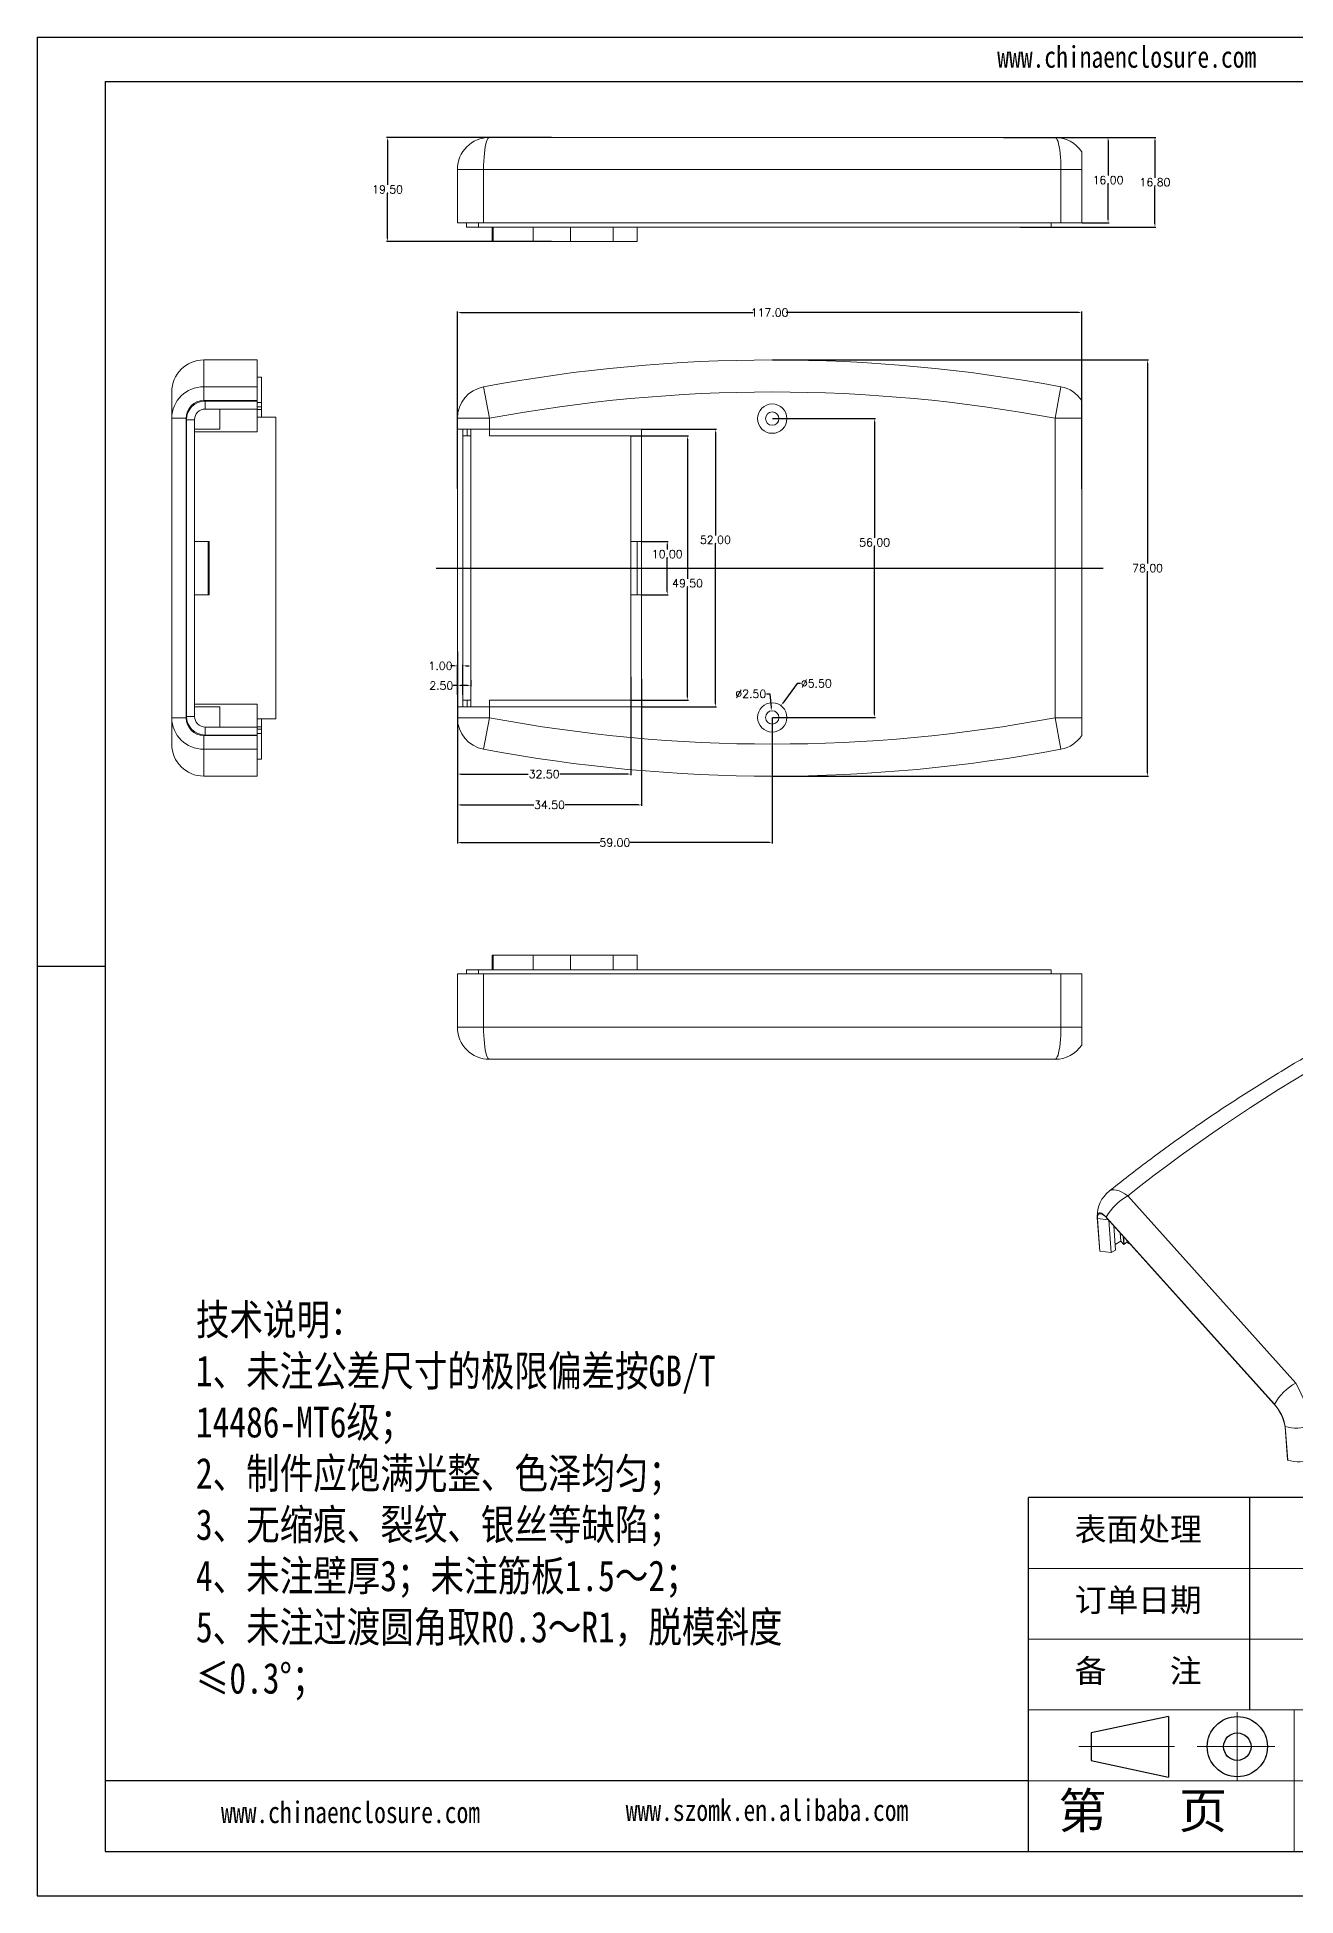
# Model space of a CAD drawing. Header units: inches. Extents: x 3379 to 5004, y 1126 to 1474.
# Drawn here: x 3928.6 to 4164.5, y 1125.7 to 1474 of the extents above; entities that cross this region are included whole.
import ezdxf

# ---------------------------------------------------------------- set-up
doc = ezdxf.new("R2010")
doc.units = ezdxf.units.IN
doc.header["$LTSCALE"] = 15
doc.linetypes.add('CENTER2', pattern=[28.575, 19.05, -3.175, 3.175, -3.175])
doc.layers.add('文字', color=81, linetype='Continuous')
for name, color, linetype, lineweight in [('粗实线', 7, 'Continuous', 30), ('细实线', 3, 'Continuous', 9), ('细点划线', 2, 'CENTER2', 9)]:
    doc.layers.add(name, color=color, linetype=linetype, lineweight=lineweight)
doc.styles.get("Standard").update_dxf_attribs({"font": 'txt', "bigfont": 'gbcbig.shx'})
doc.styles.add('宋体', font='', dxfattribs={"width": 0.8, "height": 3.5})
doc.styles.get('宋体').set_extended_font_data('SimSun')
doc.dimstyles.new('2', dxfattribs={"dimtxt": 1.5, "dimasz": 0.6, "dimexe": 0.18, "dimexo": 0.0625, "dimgap": 0.09, "dimtad": 0, "dimtih": 1, "dimtoh": 1, "dimzin": 0, "dimdsep": 46, "dimtxsty": 'Standard', "dimcen": 0, "dimadec": 0, "dimazin": 2, "dimtfac": 1, "dimtofl": 0, "dimtmove": 0, "dimatfit": 3, "dimfxl": 1, "dimtolj": 1, "dimtzin": 0, "dimarcsym": 0})

# ---------------------------------------------------------------- blocks, each defined once
blk = doc.blocks.new('*D317')
at = {"color": 0, "lineweight": -2}
for p, q in [((4007.42, 1389.34), (4007.42, 1422.59)), ((4008.02, 1422.41), (4062.83, 1422.41)), ((4123.82, 1422.41), (4069.01, 1422.41)), ((4124.42, 1389.34), (4124.42, 1422.59))]:
    blk.add_line(p, q, dxfattribs=at)
at = {"color": 0}
for points in [[(4008.02, 1422.51), (4008.02, 1422.31), (4007.42, 1422.41)], [(4123.82, 1422.51), (4123.82, 1422.31), (4124.42, 1422.41)]]:
    blk.add_solid(points, dxfattribs=at)
at = {"layer": 'Defpoints', "color": 0}
for p in [(4124.42, 1422.41), (4007.42, 1389.28), (4124.42, 1389.28)]:
    blk.add_point(p, dxfattribs=at)
at = {"color": 0, "insert": (4065.92, 1422.41), "char_height": 1.5, "attachment_point": 5}
blk.add_mtext('\\A1;117.00', dxfattribs=at)
blk = doc.blocks.new('*D318')
at = {"color": 0, "lineweight": -2}
for p, q in [((4066.48, 1413.52), (4136.94, 1413.52)), ((4136.76, 1412.92), (4136.76, 1375.36)), ((4136.76, 1336.12), (4136.76, 1373.68)), ((4066.48, 1335.52), (4136.94, 1335.52))]:
    blk.add_line(p, q, dxfattribs=at)
at = {"color": 0}
for points in [[(4136.66, 1412.92), (4136.86, 1412.92), (4136.76, 1413.52)], [(4136.66, 1336.12), (4136.86, 1336.12), (4136.76, 1335.52)]]:
    blk.add_solid(points, dxfattribs=at)
at = {"layer": 'Defpoints', "color": 0}
for p in [(4066.42, 1413.52), (4066.42, 1335.52), (4136.76, 1335.52)]:
    blk.add_point(p, dxfattribs=at)
at = {"color": 0, "insert": (4136.76, 1374.52), "char_height": 1.5, "attachment_point": 5}
blk.add_mtext('\\A1;78.00', dxfattribs=at)
blk = doc.blocks.new('*D319')
at = {"color": 0, "lineweight": -2}
for p, q in [((4066.48, 1402.52), (4085.78, 1402.52)), ((4085.6, 1401.92), (4085.6, 1380.16)), ((4085.6, 1347.12), (4085.6, 1378.48)), ((4066.48, 1346.52), (4085.78, 1346.52))]:
    blk.add_line(p, q, dxfattribs=at)
at = {"color": 0}
for points in [[(4085.5, 1401.92), (4085.7, 1401.92), (4085.6, 1402.52)], [(4085.5, 1347.12), (4085.7, 1347.12), (4085.6, 1346.52)]]:
    blk.add_solid(points, dxfattribs=at)
at = {"layer": 'Defpoints', "color": 0}
for p in [(4066.42, 1402.52), (4066.42, 1346.52), (4085.6, 1346.52)]:
    blk.add_point(p, dxfattribs=at)
at = {"color": 0, "insert": (4085.6, 1379.32), "char_height": 1.5, "attachment_point": 5}
blk.add_mtext('\\A1;56.00', dxfattribs=at)
blk = doc.blocks.new('*D320')
at = {"color": 0, "lineweight": -2}
for p, q in [((4041.98, 1400.52), (4055.94, 1400.52)), ((4055.76, 1399.92), (4055.76, 1380.65)), ((4055.76, 1349.12), (4055.76, 1378.97)), ((4041.98, 1348.52), (4055.94, 1348.52))]:
    blk.add_line(p, q, dxfattribs=at)
at = {"color": 0}
for points in [[(4055.66, 1399.92), (4055.86, 1399.92), (4055.76, 1400.52)], [(4055.66, 1349.12), (4055.86, 1349.12), (4055.76, 1348.52)]]:
    blk.add_solid(points, dxfattribs=at)
at = {"layer": 'Defpoints', "color": 0}
for p in [(4041.92, 1400.52), (4055.76, 1400.52), (4041.92, 1348.52)]:
    blk.add_point(p, dxfattribs=at)
at = {"color": 0, "insert": (4055.76, 1379.81), "char_height": 1.5, "attachment_point": 5}
blk.add_mtext('\\A1;52.00', dxfattribs=at)
blk = doc.blocks.new('*D321')
at = {"color": 0, "lineweight": -2}
for p, q in [((4039.98, 1399.27), (4050.72, 1399.27)), ((4050.54, 1398.67), (4050.54, 1372.52)), ((4050.54, 1350.37), (4050.54, 1370.84)), ((4039.98, 1349.77), (4050.72, 1349.77))]:
    blk.add_line(p, q, dxfattribs=at)
at = {"color": 0}
for points in [[(4050.44, 1398.67), (4050.64, 1398.67), (4050.54, 1399.27)], [(4050.44, 1350.37), (4050.64, 1350.37), (4050.54, 1349.77)]]:
    blk.add_solid(points, dxfattribs=at)
at = {"layer": 'Defpoints', "color": 0}
for p in [(4039.92, 1399.27), (4050.54, 1399.27), (4039.92, 1349.77)]:
    blk.add_point(p, dxfattribs=at)
at = {"color": 0, "insert": (4050.54, 1371.68), "char_height": 1.5, "attachment_point": 5}
blk.add_mtext('\\A1;49.50', dxfattribs=at)
blk = doc.blocks.new('*D322')
at = {"color": 0, "lineweight": -2}
for p, q in [((4041.98, 1379.52), (4046.91, 1379.52)), ((4046.73, 1378.92), (4046.73, 1377.98)), ((4046.73, 1370.12), (4046.73, 1376.3)), ((4041.98, 1369.52), (4046.91, 1369.52))]:
    blk.add_line(p, q, dxfattribs=at)
at = {"color": 0}
for points in [[(4046.63, 1378.92), (4046.83, 1378.92), (4046.73, 1379.52)], [(4046.63, 1370.12), (4046.83, 1370.12), (4046.73, 1369.52)]]:
    blk.add_solid(points, dxfattribs=at)
at = {"layer": 'Defpoints', "color": 0}
for p in [(4041.92, 1379.52), (4046.73, 1379.52), (4041.92, 1369.52)]:
    blk.add_point(p, dxfattribs=at)
at = {"color": 0, "insert": (4046.73, 1377.14), "char_height": 1.5, "attachment_point": 5}
blk.add_mtext('\\A1;10.00', dxfattribs=at)
blk = doc.blocks.new('*D323')
at = {"color": 0, "lineweight": -2}
for p, q in [((4006.82, 1356.19), (4006.09, 1356.19)), ((4007.42, 1350.78), (4007.42, 1356.37)), ((4008.42, 1350.78), (4008.42, 1356.37)), ((4009.02, 1356.19), (4009.62, 1356.19))]:
    blk.add_line(p, q, dxfattribs=at)
at = {"color": 0}
for points in [[(4006.82, 1356.29), (4006.82, 1356.09), (4007.42, 1356.19)], [(4009.02, 1356.29), (4009.02, 1356.09), (4008.42, 1356.19)]]:
    blk.add_solid(points, dxfattribs=at)
at = {"layer": 'Defpoints', "color": 0}
for p in [(4008.42, 1356.19), (4007.42, 1350.71), (4008.42, 1350.71)]:
    blk.add_point(p, dxfattribs=at)
at = {"color": 0, "insert": (4004.25, 1356.19), "char_height": 1.5, "attachment_point": 5}
blk.add_mtext('\\A1;1.00', dxfattribs=at)
blk = doc.blocks.new('*D324')
at = {"color": 0, "lineweight": -2}
for p, q in [((4007.42, 1352.49), (4006.61, 1352.49)), ((4007.42, 1353.51), (4007.42, 1352.31)), ((4009.32, 1352.49), (4008.02, 1352.49)), ((4009.92, 1353.51), (4009.92, 1352.31))]:
    blk.add_line(p, q, dxfattribs=at)
at = {"color": 0}
for points in [[(4008.02, 1352.59), (4008.02, 1352.39), (4007.42, 1352.49)], [(4009.32, 1352.59), (4009.32, 1352.39), (4009.92, 1352.49)]]:
    blk.add_solid(points, dxfattribs=at)
at = {"layer": 'Defpoints', "color": 0}
for p in [(4007.42, 1353.57), (4009.92, 1353.57), (4009.92, 1352.49)]:
    blk.add_point(p, dxfattribs=at)
at = {"color": 0, "insert": (4004.39, 1352.49), "char_height": 1.5, "attachment_point": 5}
blk.add_mtext('\\A1;2.50', dxfattribs=at)
blk = doc.blocks.new('*D325')
at = {"color": 0, "lineweight": -2}
for p, q in [((4039.92, 1354.15), (4039.92, 1335.72)), ((4007.42, 1350.65), (4007.42, 1335.72)), ((4008.02, 1335.9), (4020.7, 1335.9)), ((4039.32, 1335.9), (4026.63, 1335.9))]:
    blk.add_line(p, q, dxfattribs=at)
at = {"color": 0}
for points in [[(4008.02, 1336), (4008.02, 1335.8), (4007.42, 1335.9)], [(4039.32, 1336), (4039.32, 1335.8), (4039.92, 1335.9)]]:
    blk.add_solid(points, dxfattribs=at)
at = {"layer": 'Defpoints', "color": 0}
for p in [(4039.92, 1354.21), (4007.42, 1350.71), (4039.92, 1335.9)]:
    blk.add_point(p, dxfattribs=at)
at = {"color": 0, "insert": (4023.67, 1335.9), "char_height": 1.5, "attachment_point": 5}
blk.add_mtext('\\A1;32.50', dxfattribs=at)
blk = doc.blocks.new('*D326')
at = {"color": 0, "lineweight": -2}
for p, q in [((4041.92, 1353.71), (4041.92, 1329.94)), ((4007.42, 1350.59), (4007.42, 1329.94)), ((4008.02, 1330.12), (4021.7, 1330.12)), ((4041.32, 1330.12), (4027.63, 1330.12))]:
    blk.add_line(p, q, dxfattribs=at)
at = {"color": 0}
for points in [[(4008.02, 1330.22), (4008.02, 1330.02), (4007.42, 1330.12)], [(4041.32, 1330.22), (4041.32, 1330.02), (4041.92, 1330.12)]]:
    blk.add_solid(points, dxfattribs=at)
at = {"layer": 'Defpoints', "color": 0}
for p in [(4041.92, 1353.77), (4007.42, 1350.65), (4007.42, 1330.12)]:
    blk.add_point(p, dxfattribs=at)
at = {"color": 0, "insert": (4024.67, 1330.12), "char_height": 1.5, "attachment_point": 5}
blk.add_mtext('\\A1;34.50', dxfattribs=at)
blk = doc.blocks.new('*D327')
at = {"color": 0, "lineweight": -2}
for p, q in [((4007.42, 1358.86), (4007.42, 1322.89)), ((4066.42, 1346.46), (4066.42, 1322.89)), ((4008.02, 1323.07), (4034.08, 1323.07)), ((4065.82, 1323.07), (4039.76, 1323.07))]:
    blk.add_line(p, q, dxfattribs=at)
at = {"color": 0}
for points in [[(4008.02, 1323.17), (4008.02, 1322.97), (4007.42, 1323.07)], [(4065.82, 1323.17), (4065.82, 1322.97), (4066.42, 1323.07)]]:
    blk.add_solid(points, dxfattribs=at)
at = {"layer": 'Defpoints', "color": 0}
for p in [(4007.42, 1358.92), (4066.42, 1346.52), (4066.42, 1323.07)]:
    blk.add_point(p, dxfattribs=at)
at = {"color": 0, "insert": (4036.92, 1323.07), "char_height": 1.5, "attachment_point": 5}
blk.add_mtext('\\A1;59.00', dxfattribs=at)
blk = doc.blocks.new('*D328')
at = {"color": 0, "lineweight": -2}
for p, q in [((4115.14, 1455.24), (4129.53, 1455.24)), ((4129.35, 1454.64), (4129.35, 1448.08)), ((4129.35, 1439.84), (4129.35, 1446.4)), ((4124.48, 1439.24), (4129.53, 1439.24))]:
    blk.add_line(p, q, dxfattribs=at)
at = {"color": 0}
for points in [[(4129.25, 1454.64), (4129.45, 1454.64), (4129.35, 1455.24)], [(4129.25, 1439.84), (4129.45, 1439.84), (4129.35, 1439.24)]]:
    blk.add_solid(points, dxfattribs=at)
at = {"layer": 'Defpoints', "color": 0}
for p in [(4115.08, 1455.24), (4129.35, 1455.24), (4124.42, 1439.24)]:
    blk.add_point(p, dxfattribs=at)
at = {"color": 0, "insert": (4129.35, 1447.24), "char_height": 1.5, "attachment_point": 5}
blk.add_mtext('\\A1;16.00', dxfattribs=at)
blk = doc.blocks.new('*D329')
at = {"color": 0, "lineweight": -2}
for p, q in [((4109.77, 1455.24), (4138.32, 1455.24)), ((4138.14, 1454.64), (4138.14, 1447.68)), ((4138.14, 1439.04), (4138.14, 1446)), ((4112.85, 1438.44), (4138.32, 1438.44))]:
    blk.add_line(p, q, dxfattribs=at)
at = {"color": 0}
for points in [[(4138.04, 1454.64), (4138.24, 1454.64), (4138.14, 1455.24)], [(4138.04, 1439.04), (4138.24, 1439.04), (4138.14, 1438.44)]]:
    blk.add_solid(points, dxfattribs=at)
at = {"layer": 'Defpoints', "color": 0}
for p in [(4109.71, 1455.24), (4138.14, 1455.24), (4112.79, 1438.44)]:
    blk.add_point(p, dxfattribs=at)
at = {"color": 0, "insert": (4138.14, 1446.84), "char_height": 1.5, "attachment_point": 5}
blk.add_mtext('\\A1;16.80', dxfattribs=at)
blk = doc.blocks.new('*D330')
at = {"color": 0, "lineweight": -2}
for p, q in [((4025.05, 1455.24), (3994.14, 1455.24)), ((3994.32, 1454.64), (3994.32, 1446.33)), ((3994.32, 1436.34), (3994.32, 1444.65)), ((4025.05, 1435.74), (3994.14, 1435.74))]:
    blk.add_line(p, q, dxfattribs=at)
at = {"color": 0}
for points in [[(3994.22, 1454.64), (3994.42, 1454.64), (3994.32, 1455.24)], [(3994.22, 1436.34), (3994.42, 1436.34), (3994.32, 1435.74)]]:
    blk.add_solid(points, dxfattribs=at)
at = {"layer": 'Defpoints', "color": 0}
for p in [(3994.32, 1455.24), (4025.12, 1455.24), (4025.12, 1435.74)]:
    blk.add_point(p, dxfattribs=at)
at = {"color": 0, "insert": (3994.32, 1445.49), "char_height": 1.5, "attachment_point": 5}
blk.add_mtext('\\A1;19.50', dxfattribs=at)
blk = doc.blocks.new('*D378')
at = {"color": 0, "lineweight": -2}
for p, q in [((4071.1, 1352.9), (4068.4, 1349.22)), ((4071.7, 1352.9), (4071.1, 1352.9))]:
    blk.add_line(p, q, dxfattribs=at)
at = {"color": 0}
blk.add_solid([(4068.32, 1349.28), (4068.48, 1349.16), (4068.04, 1348.74)], dxfattribs=at)
at = {"layer": 'Defpoints', "color": 0}
for p in [(4068.04, 1348.74), (4064.79, 1344.31)]:
    blk.add_point(p, dxfattribs=at)
at = {"color": 0, "insert": (4074.67, 1352.9), "char_height": 1.5, "attachment_point": 5}
blk.add_mtext('\\A1;∅5.50', dxfattribs=at)
blk = doc.blocks.new('*D379')
at = {"color": 0, "lineweight": -2}
for p, q in [((4065.35, 1350.94), (4065.95, 1350.94)), ((4065.95, 1350.94), (4066.22, 1348.36))]:
    blk.add_line(p, q, dxfattribs=at)
at = {"color": 0}
blk.add_solid([(4066.32, 1348.37), (4066.12, 1348.35), (4066.29, 1347.77)], dxfattribs=at)
at = {"layer": 'Defpoints', "color": 0}
for p in [(4066.29, 1347.77), (4066.54, 1345.28)]:
    blk.add_point(p, dxfattribs=at)
at = {"color": 0, "insert": (4062.39, 1350.94), "char_height": 1.5, "attachment_point": 5}
blk.add_mtext('\\A1;∅2.50', dxfattribs=at)

msp = doc.modelspace()

# ---------------------------------------------------------------- linework, layer by layer
for p, q in [((3928.649, 1474.021), (4421.336, 1474.021)), ((3928.649, 1474.021), (3928.649, 1125.657)), ((3941.398, 1465.727), (4413.042, 1465.727)), ((3941.398, 1465.727), (3941.398, 1133.951)), ((3941.398, 1299.839), (3928.649, 1299.839)), ((3928.649, 1286.937), (3928.649, 1125.657)), ((4213.976, 1200.306), (4114.443, 1200.306)), ((4114.443, 1133.951), (4114.443, 1200.306)), ((4155.915, 1160.493), (4155.915, 1200.306)), ((4114.443, 1147.222), (3941.398, 1147.222)), ((3941.398, 1133.951), (4413.042, 1133.951)), ((3928.649, 1125.657), (4421.336, 1125.657)), ((3928.649, 1125.657), (4156.745, 1125.657))]:
    msp.add_line(p, q)
at = {"color": 7, "linetype": 'Continuous', "lineweight": 15}
for p, q in [((4013.415, 1455.242), (4119.415, 1455.242)), ((4007.415, 1439.242), (4007.415, 1449.242)), ((4007.415, 1449.242), (4012.307, 1449.242)), ((4012.307, 1449.242), (4012.307, 1439.242)), ((4120.523, 1449.242), (4012.307, 1449.242)), ((4120.523, 1439.242), (4120.523, 1449.242)), ((4124.415, 1449.242), (4120.523, 1449.242)), ((4124.415, 1452.559), (4124.415, 1449.242)), ((4124.415, 1449.242), (4124.415, 1439.242)), ((4012.307, 1439.242), (4007.415, 1439.242)), ((4009.115, 1438.442), (4009.115, 1439.242)), ((4011.384, 1438.442), (4011.384, 1439.242)), ((4120.523, 1439.242), (4012.307, 1439.242)), ((4118.715, 1438.442), (4118.715, 1439.242)), ((4124.415, 1439.242), (4120.523, 1439.242)), ((4011.384, 1438.442), (4009.115, 1438.442)), ((4118.715, 1438.442), (4011.384, 1438.442)), ((4013.915, 1435.742), (4013.915, 1438.442)), ((4014.115, 1435.742), (4013.915, 1435.742)), ((4014.115, 1438.442), (4014.115, 1435.742)), ((4014.115, 1435.742), (4021.615, 1435.742)), ((4021.615, 1438.442), (4021.615, 1435.742)), ((4028.615, 1435.742), (4021.615, 1435.742)), ((4028.615, 1438.442), (4028.615, 1435.742)), ((4028.615, 1435.742), (4036.615, 1435.742)), ((4036.615, 1438.442), (4036.615, 1435.742)), ((4041.115, 1435.742), (4036.615, 1435.742)), ((4041.115, 1435.742), (4041.115, 1438.442)), ((3969.868, 1413.524), (3959.868, 1413.524)), ((3969.868, 1408.486), (3969.868, 1413.524)), ((3953.868, 1402.589), (3953.868, 1407.524)), ((3959.868, 1408.486), (3959.868, 1405.906)), ((3959.868, 1408.486), (3969.868, 1408.486)), ((3970.668, 1410.324), (3969.868, 1410.324)), ((3969.868, 1408.486), (3969.868, 1405.906)), ((3970.668, 1410.324), (3970.668, 1405.567)), ((4013.415, 1402.589), (4012.307, 1408.486)), ((4119.415, 1402.589), (4120.523, 1408.486)), ((3969.868, 1405.906), (3959.868, 1405.906)), ((3960.136, 1405.821), (3969.868, 1405.821)), ((3960.136, 1405.821), (3960.136, 1404.321)), ((3969.868, 1404.321), (3960.136, 1404.321)), ((3962.868, 1404.321), (3962.868, 1400.524)), ((3969.868, 1405.821), (3969.868, 1405.906)), ((3969.868, 1405.821), (3969.868, 1404.321)), ((3970.668, 1405.567), (3969.868, 1405.567)), ((3970.668, 1404.753), (3969.868, 1404.753)), ((3969.868, 1404.321), (3969.868, 1400.024)), ((3970.668, 1405.567), (3970.668, 1404.753)), ((3970.668, 1404.753), (3970.668, 1404.267)), ((3970.668, 1404.267), (3970.668, 1402.774)), ((4124.415, 1405.906), (4124.415, 1402.589)), ((3956.552, 1402.589), (3953.868, 1402.589)), ((3953.868, 1346.458), (3953.868, 1402.589)), ((3956.552, 1402.589), (3956.552, 1346.458)), ((3956.636, 1346.726), (3956.636, 1402.321)), ((3956.636, 1402.321), (3958.136, 1402.321)), ((3958.136, 1402.321), (3958.136, 1346.726)), ((3958.136, 1400.524), (3962.868, 1400.524)), ((3973.368, 1402.774), (3969.868, 1402.774)), ((3973.368, 1402.774), (3973.368, 1346.274)), ((4013.415, 1402.589), (4007.415, 1402.589)), ((4007.415, 1400.524), (4007.415, 1402.589)), ((4007.415, 1400.524), (4013.415, 1400.524)), ((4007.415, 1348.524), (4007.415, 1400.524)), ((4008.415, 1399.274), (4008.415, 1400.524)), ((4009.215, 1400.524), (4009.215, 1399.274)), ((4009.915, 1400.524), (4009.915, 1399.274)), ((4013.415, 1402.589), (4013.415, 1400.524)), ((4013.415, 1400.524), (4041.915, 1400.524)), ((4013.415, 1399.274), (4013.415, 1400.524)), ((4041.915, 1348.524), (4041.915, 1400.524)), ((4124.415, 1402.589), (4119.415, 1402.589)), ((4119.415, 1346.458), (4119.415, 1402.589)), ((4124.415, 1402.589), (4124.415, 1346.458)), ((3958.136, 1400.024), (3969.868, 1400.024)), ((4009.215, 1399.274), (4008.415, 1399.274)), ((4008.415, 1349.774), (4008.415, 1399.274)), ((4009.215, 1399.274), (4009.915, 1399.274)), ((4009.915, 1349.774), (4009.915, 1399.274)), ((4039.915, 1399.274), (4013.415, 1399.274)), ((4039.915, 1399.274), (4039.915, 1379.524)), ((3958.136, 1379.524), (3960.868, 1379.524)), ((3960.668, 1369.524), (3960.668, 1379.524)), ((3960.868, 1369.524), (3960.868, 1379.524)), ((4041.915, 1379.524), (4039.915, 1379.524)), ((4039.915, 1379.524), (4039.915, 1369.524)), ((4041.115, 1369.524), (4041.115, 1379.524)), ((3960.868, 1369.524), (3958.136, 1369.524)), ((4039.915, 1369.524), (4039.915, 1349.774)), ((4039.915, 1369.524), (4041.915, 1369.524)), ((3969.868, 1349.024), (3958.136, 1349.024)), ((3962.868, 1348.524), (3958.136, 1348.524)), ((3962.868, 1348.524), (3962.868, 1344.726)), ((3969.868, 1349.024), (3969.868, 1344.726)), ((4007.415, 1346.458), (4007.415, 1348.524)), ((4007.415, 1348.524), (4013.415, 1348.524)), ((4008.415, 1348.524), (4008.415, 1349.774)), ((4008.415, 1349.774), (4009.215, 1349.774)), ((4009.215, 1349.774), (4009.215, 1348.524)), ((4009.915, 1349.774), (4009.215, 1349.774)), ((4009.915, 1349.774), (4009.915, 1348.524)), ((4013.415, 1348.524), (4013.415, 1349.774)), ((4013.415, 1349.774), (4039.915, 1349.774)), ((4013.415, 1348.524), (4013.415, 1346.458)), ((4013.415, 1348.524), (4041.915, 1348.524)), ((3953.868, 1346.458), (3956.552, 1346.458)), ((3953.868, 1341.524), (3953.868, 1346.458)), ((3956.636, 1346.726), (3958.136, 1346.726)), ((3960.136, 1343.226), (3960.136, 1344.726)), ((3960.136, 1344.726), (3969.868, 1344.726)), ((3973.368, 1346.274), (3969.868, 1346.274)), ((3969.868, 1344.726), (3969.868, 1343.226)), ((3970.668, 1346.274), (3970.668, 1344.781)), ((3970.668, 1344.781), (3970.668, 1344.294)), ((4013.415, 1346.458), (4007.415, 1346.458)), ((4013.415, 1346.458), (4012.307, 1340.561)), ((4119.415, 1346.458), (4120.523, 1340.561)), ((4119.415, 1346.458), (4124.415, 1346.458)), ((4124.415, 1346.458), (4124.415, 1343.142)), ((3959.868, 1343.142), (3969.868, 1343.142)), ((3959.868, 1343.142), (3959.868, 1340.561)), ((3969.868, 1343.226), (3960.136, 1343.226)), ((3970.668, 1344.294), (3969.868, 1344.294)), ((3970.668, 1343.481), (3969.868, 1343.481)), ((3969.868, 1343.142), (3969.868, 1343.226)), ((3969.868, 1343.142), (3969.868, 1340.561)), ((3970.668, 1344.294), (3970.668, 1343.481)), ((3970.668, 1343.481), (3970.668, 1338.724)), ((3969.868, 1340.561), (3959.868, 1340.561)), ((3969.868, 1340.561), (3969.868, 1335.524)), ((3969.868, 1338.724), (3970.668, 1338.724)), ((3959.868, 1335.524), (3969.868, 1335.524)), ((4013.915, 1299.241), (4013.915, 1301.941)), ((4013.915, 1301.941), (4014.115, 1301.941)), ((4014.115, 1299.241), (4014.115, 1301.941)), ((4014.115, 1301.941), (4021.615, 1301.941)), ((4021.615, 1301.941), (4028.615, 1301.941)), ((4021.615, 1299.241), (4021.615, 1301.941)), ((4028.615, 1299.241), (4028.615, 1301.941)), ((4028.615, 1301.941), (4036.615, 1301.941)), ((4036.615, 1301.941), (4041.115, 1301.941)), ((4036.615, 1299.241), (4036.615, 1301.941)), ((4041.115, 1301.941), (4041.115, 1299.241)), ((4007.415, 1288.441), (4007.415, 1298.441)), ((4007.415, 1298.441), (4012.307, 1298.441)), ((4009.115, 1299.241), (4009.115, 1298.441)), ((4009.115, 1299.241), (4011.384, 1299.241)), ((4011.384, 1299.241), (4011.384, 1298.441)), ((4011.384, 1299.241), (4118.715, 1299.241)), ((4012.307, 1298.441), (4012.307, 1288.441)), ((4120.523, 1298.441), (4012.307, 1298.441)), ((4118.715, 1299.241), (4118.715, 1298.441)), ((4120.523, 1288.441), (4120.523, 1298.441)), ((4120.523, 1298.441), (4124.415, 1298.441)), ((4124.415, 1298.441), (4124.415, 1288.441)), ((4012.307, 1288.441), (4007.415, 1288.441)), ((4012.307, 1288.441), (4120.523, 1288.441)), ((4120.523, 1288.441), (4124.415, 1288.441)), ((4124.415, 1288.441), (4124.415, 1285.124)), ((4119.415, 1282.441), (4013.415, 1282.441)), ((4133.032, 1256.837), (4164.541, 1221.773)), ((4127.321, 1252.823), (4127.79, 1246.515)), ((4127.838, 1246.462), (4127.381, 1252.601)), ((4160.536, 1217.779), (4129.027, 1252.843)), ((4129.181, 1252.623), (4160.39, 1217.893)), ((4129.466, 1252.306), (4129.919, 1246.215)), ((4130.745, 1246.676), (4130.404, 1251.262)), ((4130.665, 1247.756), (4131.724, 1248.346)), ((4131.607, 1249.923), (4131.724, 1248.346)), ((4131.724, 1248.346), (4132.283, 1247.724)), ((4132.166, 1249.302), (4132.283, 1247.724)), ((4133.184, 1247.914), (4132.904, 1248.225)), ((4133.184, 1247.914), (4133.163, 1248.191)), ((4133.317, 1248.02), (4133.184, 1247.914)), ((4127.79, 1246.515), (4127.838, 1246.462)), ((4129.919, 1246.215), (4127.838, 1246.462)), ((4129.919, 1246.215), (4130.745, 1246.676)), ((4162.519, 1213.499), (4162.975, 1207.36)), ((4163.023, 1207.307), (4162.553, 1213.615)), ((4162.975, 1207.36), (4163.023, 1207.307))]:
    msp.add_line(p, q, dxfattribs=at)
at = {"color": 8, "linetype": 'Continuous', "lineweight": 15}
for p, q in [((3959.868, 1413.524), (3959.868, 1408.486)), ((3969.868, 1404.267), (3970.668, 1404.267)), ((3970.668, 1344.781), (3969.868, 1344.781)), ((3959.868, 1340.561), (3959.868, 1335.524)), ((4127.381, 1252.601), (4129.417, 1252.36)), ((4132.375, 1247.802), (4132.272, 1249.183))]:
    msp.add_line(p, q, dxfattribs=at)
at = {"color": 1}
msp.add_line((4003.415, 1374.524), (4128.415, 1374.524), dxfattribs=at)
at = {"color": 7, "linetype": 'Continuous', "lineweight": 15, "flags": 128}
for points in [[(4013.415, 1455.242), (4013.27, 1455.191), (4013.128, 1455.038), (4012.991, 1454.786), (4012.861, 1454.439), (4012.741, 1454.003), (4012.632, 1453.485), (4012.536, 1452.895), (4012.456, 1452.242), (4012.392, 1451.538), (4012.345, 1450.795), (4012.317, 1450.026), (4012.307, 1449.242)], [(4119.415, 1455.242), (4119.56, 1455.191), (4119.702, 1455.038), (4119.839, 1454.786), (4119.969, 1454.439), (4120.089, 1454.003), (4120.198, 1453.485), (4120.294, 1452.895), (4120.374, 1452.242), (4120.438, 1451.538), (4120.485, 1450.795), (4120.513, 1450.026), (4120.523, 1449.242)], [(4013.415, 1282.441), (4013.27, 1282.492), (4013.128, 1282.645), (4012.991, 1282.897), (4012.861, 1283.244), (4012.741, 1283.68), (4012.632, 1284.198), (4012.536, 1284.788), (4012.456, 1285.441), (4012.392, 1286.144), (4012.345, 1286.888), (4012.317, 1287.657), (4012.307, 1288.441)], [(4119.415, 1282.441), (4119.56, 1282.492), (4119.702, 1282.645), (4119.839, 1282.897), (4119.969, 1283.244), (4120.089, 1283.68), (4120.198, 1284.198), (4120.294, 1284.788), (4120.374, 1285.441), (4120.438, 1286.144), (4120.485, 1286.888), (4120.513, 1287.657), (4120.523, 1288.441)], [(4129.027, 1252.843), (4128.706, 1253.171), (4128.399, 1253.426), (4128.117, 1253.599), (4127.867, 1253.686), (4127.656, 1253.683), (4127.492, 1253.591), (4127.38, 1253.414), (4127.322, 1253.155), (4127.321, 1252.823)], [(4127.381, 1252.601), (4127.382, 1252.951), (4127.443, 1253.224), (4127.562, 1253.412), (4127.735, 1253.509), (4127.957, 1253.511), (4128.221, 1253.42), (4128.519, 1253.237), (4128.843, 1252.969), (4129.181, 1252.623)]]:
    msp.add_lwpolyline(points, dxfattribs=at)
at = {"color": 8, "linetype": 'Continuous', "lineweight": 15, "flags": 128}
msp.add_lwpolyline([(4133.032, 1256.837), (4132.483, 1257.219), (4131.948, 1257.53), (4131.437, 1257.764), (4130.957, 1257.917), (4130.518, 1257.987), (4130.127, 1257.973), (4129.79, 1257.874), (4129.562, 1257.735)], dxfattribs=at)
at = {"color": 7, "linetype": 'Continuous', "lineweight": 15}
for centre, radius in [((4066.415, 1402.524), 2.75), ((4066.415, 1402.524), 1.25), ((4066.415, 1346.524), 2.75), ((4066.415, 1346.524), 1.25)]:
    msp.add_circle(centre, radius, dxfattribs=at)
for centre, radius, start, end in [((4013.415, 1449.242), 6, 90, 180), ((4119.415, 1449.242), 6, 33.55731, 90), ((3959.868, 1407.524), 6, 90, 180), ((4066.415, 1120.44), 293.083, 79.36129, 100.63871), ((3959.817, 1402.537), 5.949, 89.50762, 179.499), ((4013.415, 1402.589), 6, 100.63871, 180), ((4066.415, 1120.44), 287.083, 79.36129, 100.63871), ((4119.415, 1402.589), 6, 33.55731, 79.36129), ((3959.868, 1402.589), 3.317, 90, 180), ((3960.136, 1402.321), 3.5, 90, 180), ((3960.136, 1402.321), 2, 90, 180), ((3959.817, 1346.51), 5.949, 180.501, 270.49238), ((3959.868, 1346.458), 3.317, 180, 270), ((3960.136, 1346.726), 3.5, 180, 270), ((3960.136, 1346.726), 2, 180, 270), ((4013.415, 1346.458), 6, 180, 259.36129), ((4066.415, 1628.607), 287.083, 259.36129, 280.63871), ((3959.868, 1341.524), 6, 180, 270), ((4119.415, 1346.458), 6, 280.63871, 326.44269), ((4066.415, 1628.607), 293.083, 259.36129, 280.63871), ((4327.035, 1011.572), 312.717, 109.89579, 128.34371), ((4013.415, 1288.441), 6, 180, 270), ((4119.415, 1288.441), 6, 270, 326.44269), ((4133.314, 1253.052), 6, 128.70636, 180.89526), ((4138.107, 1247.743), 10.414, 119.16171, 150.67704), ((4133.553, 1246.331), 1.885, 128.69136, 132.35872), ((4307.198, 1029.636), 279.571, 128.53251, 128.70632), ((4169.616, 1212.679), 10.414, 119.16171, 150.67704), ((4145.095, 1210.811), 22.323, 7.68116, 29.41069), ((4153.992, 1212.081), 8.644, 9.44463, 42.25599), ((4154.393, 1212.232), 8.277, 9.61926, 42.08136), ((4164.608, 1220.928), 7.596, 254.31022, 290.10015), ((4165.077, 1214.62), 7.596, 254.31022, 290.10015)]:
    msp.add_arc(centre, radius, start, end, dxfattribs=at)
msp.add_open_spline([(4218.823, 1307.47), (4218.005, 1307.167), (4215.641, 1306.291), (4211.758, 1304.794), (4207.187, 1302.962), (4202.655, 1301.068), (4198.162, 1299.114), (4193.71, 1297.101), (4189.3, 1295.03), (4184.934, 1292.901), (4180.613, 1290.714), (4176.338, 1288.47), (4172.11, 1286.17), (4167.931, 1283.815), (4163.802, 1281.405), (4159.724, 1278.941), (4155.699, 1276.423), (4151.728, 1273.853), (4147.811, 1271.231), (4143.951, 1268.559), (4140.147, 1265.836), (4136.403, 1263.063), (4132.871, 1260.364), (4130.614, 1258.57), (4129.562, 1257.735)], degree=3, knots=[0, 0, 0, 0, 0.0247203, 0.0714491, 0.1181789, 0.1649088, 0.2116388, 0.2583688, 0.3050988, 0.3518287, 0.3985583, 0.4452877, 0.4920166, 0.5387451, 0.5854729, 0.6321999, 0.678926, 0.725651, 0.7723748, 0.8190971, 0.8658178, 0.9125367, 0.9592535, 1, 1, 1, 1], dxfattribs=at)
at = {"layer": '粗实线', "color": 7}
for p, q in [((4140.672, 1159.251), (4126.171, 1156.178)), ((4140.672, 1159.251), (4140.672, 1147.887)), ((4126.171, 1156.178), (4126.171, 1151.05)), ((4126.171, 1151.05), (4140.672, 1147.887))]:
    msp.add_line(p, q, dxfattribs=at)
for radius in [5.638, 2.564]:
    msp.add_circle((4153.577, 1153.614), radius, dxfattribs=at)
at = {"layer": '细实线', "color": 7}
for p, q in [((4213.976, 1187.035), (4114.443, 1187.035)), ((4213.976, 1173.764), (4114.443, 1173.764)), ((4413.042, 1160.493), (4114.443, 1160.493)), ((4164.21, 1160.493), (4164.21, 1133.951)), ((4213.976, 1147.222), (4114.443, 1147.222))]:
    msp.add_line(p, q, dxfattribs=at)
at = {"layer": '细点划线', "color": 7}
for p, q in [((4153.577, 1160.104), (4153.577, 1147.222)), ((4123.859, 1153.614), (4141.783, 1153.614)), ((4146.038, 1153.614), (4160.608, 1153.614))]:
    msp.add_line(p, q, dxfattribs=at)

# ---------------------------------------------------------------- texts
at = {"char_height": 4.36441, "width": 2480.51141, "attachment_point": 1}
for s, insert in [('{\\fSimHei|b0|i0|c134|p49;表面处理}', (4123.098, 1196.54)), ('{\\fSimHei|b0|i0|c134|p49;订单日期}', (4123.098, 1183.269)), ('{\\fSimHei|b0|i0|c134|p49;备    注}', (4123.098, 1169.998))]:
    msp.add_mtext(s, dxfattribs=dict(at, insert=insert))
at = {"layer": '文字', "color": 0, "attachment_point": 1, "style": '宋体'}
for s, insert, char_height, width in [('www.chinaenclosure.com', (4108.583, 1472.349), 4.05504, 71.24316), ('{\\H1.111x;技术说明：\\P1、未注公差尺寸的极限偏差按GB/T 14486-MT6级；\\P2、制件应饱满光整、色泽均匀；\\P3、无缩痕、裂纹、银丝等缺陷；\\P4、未注壁厚3；未注筋板1.5～2；\\P5、未注过渡圆角取R0.3～R1，脱模斜度≤0.3%%D；}', (3958.395, 1236.53), 5.184, 116.76651), ('www.chinaenclosure.com', (3963.109, 1143.339), 4.05504, 71.24316), ('www.szomk.en.alibaba.com', (4038.956, 1143.74), 4.05504, 71.24316)]:
    msp.add_mtext(s, dxfattribs=dict(at, insert=insert, char_height=char_height, width=width))
at = {"layer": '细实线', "color": 7, "insert": (4120.027, 1144.941), "char_height": 6.63552, "width": 49.7664, "attachment_point": 1}
msp.add_mtext('{\\fSimSun|b0|i0|c134|p54;第   页}', dxfattribs=at)

# ---------------------------------------------------------------- dimensions: what is measured, and where the dimension line sits
for base, p1, p2, picture, middle in [((3994.322, 1455.242), (4025.115, 1435.742), (4025.115, 1455.242), '*D330', (3994.322, 1445.492)), ((4138.142, 1455.242), (4112.792, 1438.442), (4109.709, 1455.242), '*D329', (4138.142, 1446.842)), ((4129.35, 1455.242), (4124.415, 1439.242), (4115.076, 1455.242), '*D328', (4129.35, 1447.242)), ((4136.756, 1335.524), (4066.415, 1413.524), (4066.415, 1335.524), '*D318', (4136.756, 1374.524))]:
    dim = msp.add_linear_dim(base=base, p1=p1, p2=p2, angle=90, dimstyle='2')
    dim.commit()
    dim.dimension.update_dxf_attribs({"geometry": picture, "text_midpoint": middle})
for base, p1, p2, picture, middle in [((4124.415, 1422.413), (4007.415, 1389.277), (4124.415, 1389.277), '*D317', (4065.915, 1422.413)), ((4066.415, 1323.074), (4007.415, 1358.924), (4066.415, 1346.524), '*D327', (4036.915, 1323.074)), ((4039.915, 1335.898), (4007.415, 1350.715), (4039.915, 1354.21), '*D325', (4023.665, 1335.898)), ((4007.415, 1330.118), (4041.915, 1353.773), (4007.415, 1350.652), '*D326', (4024.665, 1330.118))]:
    dim = msp.add_linear_dim(base=base, p1=p1, p2=p2, dimstyle='2')
    dim.commit()
    dim.dimension.update_dxf_attribs({"geometry": picture, "text_midpoint": middle})
for base, p1, p2, picture, middle in [((4055.763, 1400.524), (4041.915, 1348.524), (4041.915, 1400.524), '*D320', (4055.763, 1379.813)), ((4085.599, 1346.524), (4066.415, 1402.524), (4066.415, 1346.524), '*D319', (4085.599, 1379.317)), ((4050.536, 1399.274), (4039.915, 1349.774), (4039.915, 1399.274), '*D321', (4050.536, 1371.682)), ((4046.729, 1379.524), (4041.915, 1369.524), (4041.915, 1379.524), '*D322', (4046.729, 1377.144))]:
    dim = msp.add_linear_dim(base=base, p1=p1, p2=p2, angle=90, dimstyle='2')
    dim.commit()
    dim.dimension.update_dxf_attribs({"geometry": picture, "text_midpoint": middle, "dimtype": 160})
for base, p1, p2, picture, middle in [((4008.415, 1356.19), (4007.415, 1350.715), (4008.415, 1350.715), '*D323', (4004.25, 1356.19)), ((4009.915, 1352.495), (4007.415, 1353.574), (4009.915, 1353.574), '*D324', (4004.392, 1352.495))]:
    dim = msp.add_linear_dim(base=base, p1=p1, p2=p2, dimstyle='2')
    dim.commit()
    dim.dimension.update_dxf_attribs({"geometry": picture, "text_midpoint": middle, "dimtype": 160})
for p1, p2, picture, middle in [((4066.545, 1345.28), (4066.285, 1347.767), '*D379', (4062.389, 1350.94)), ((4064.786, 1344.308), (4068.044, 1348.739), '*D378', (4074.67, 1352.904))]:
    dim = msp.add_diameter_dim_2p(p1=p1, p2=p2, dimstyle='2')
    dim.commit()
    dim.dimension.update_dxf_attribs({"geometry": picture, "text_midpoint": middle, "dimtype": 163})

doc.saveas('drawing.dxf')
